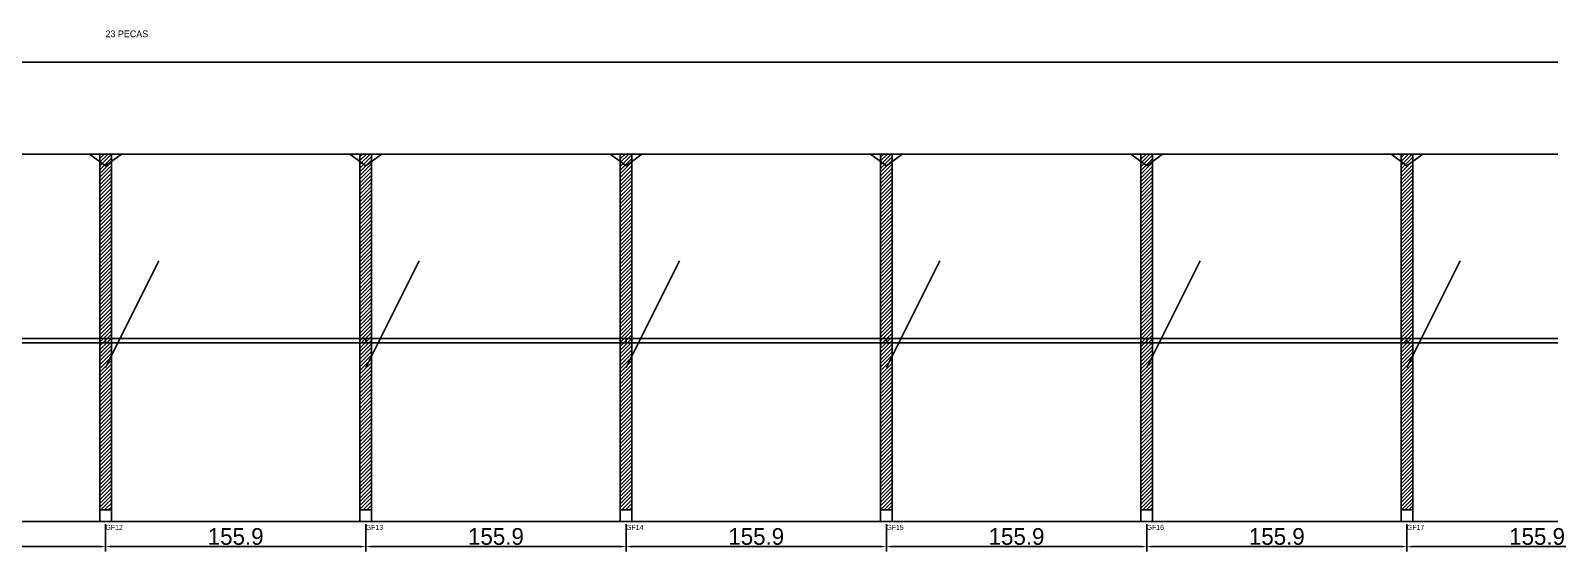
# Model space of a CAD drawing. Header units: metres. Extents: x -30 to 3520, y -25 to 308.
# Drawn here: x 1700 to 2610, y -25 to 287 of the extents above; entities that cross this region are included whole.
import ezdxf

# ---------------------------------------------------------------- set-up
doc = ezdxf.new("R2010")
doc.units = ezdxf.units.M
for name, color, linetype in [('BARRA_ANCORAGEM', 1, 'Continuous'), ('COTA', 241, 'Continuous'), ('GARFOS OK', 3, 'Continuous'), ('NOME DA VIGA', 6, 'Continuous'), ('SARR_7x7', 40, 'Continuous'), ('TIRAS REESCORAMENTO', 252, 'Continuous'), ('VIGAS', 3, 'Continuous')]:
    doc.layers.add(name, color=color, linetype=linetype)
doc.dimstyles.new('EZ DXF', dxfattribs={"dimtxt": 10, "dimasz": 3.5, "dimexe": 3, "dimexo": 1.5, "dimgap": 1, "dimtad": 1, "dimdec": 1, "dimdsep": 46, "dimcen": 2.5, "dimazin": 3, "dimtfac": 1, "dimtmove": 0, "dimatfit": 3})

msp = doc.modelspace()

# ---------------------------------------------------------------- hatches: boundary and pattern name
at = {"layer": 'COTA'}
h = msp.add_hatch(dxfattribs=at)
h.set_pattern_fill('ANSI31', scale=0.5)
h.paths.add_polyline_path([(1741.5, 0), (1748.5, 0), (1748.5, 213), (1741.5, 213)])
h = msp.add_hatch(dxfattribs=at)
h.set_pattern_fill('ANSI31', scale=0.5)
h.paths.add_polyline_path([(1897.41, 0), (1904.41, 0), (1904.41, 213), (1897.41, 213)])
h = msp.add_hatch(dxfattribs=at)
h.set_pattern_fill('ANSI31', scale=0.5)
h.paths.add_polyline_path([(2053.32, 0), (2060.32, 0), (2060.32, 213), (2053.32, 213)])
h = msp.add_hatch(dxfattribs=at)
h.set_pattern_fill('ANSI31', scale=0.5)
h.paths.add_polyline_path([(2209.23, 0), (2216.23, 0), (2216.23, 213), (2209.23, 213)])
h = msp.add_hatch(dxfattribs=at)
h.set_pattern_fill('ANSI31', scale=0.5)
h.paths.add_polyline_path([(2365.14, 0), (2372.14, 0), (2372.14, 213), (2365.14, 213)])
h = msp.add_hatch(dxfattribs=at)
h.set_pattern_fill('ANSI31', scale=0.5)
h.paths.add_polyline_path([(2521.05, 0), (2528.05, 0), (2528.05, 213), (2521.05, 213)])

# ---------------------------------------------------------------- linework, layer by layer
at = {"layer": 'BARRA_ANCORAGEM'}
for p, q in [((1745, 85.2), (1776.95, 149.1)), ((1900.91, 85.2), (1932.86, 149.1)), ((2056.82, 85.2), (2088.77, 149.1)), ((2212.73, 85.2), (2244.68, 149.1)), ((2368.64, 85.2), (2400.59, 149.1)), ((2524.55, 85.2), (2556.5, 149.1))]:
    msp.add_line(p, q, dxfattribs=at)
at = {"layer": 'GARFOS OK'}
for p, q in [((1745, 206), (1735.5, 213)), ((1735.5, 213), (1754.5, 213)), ((1745, 206), (1754.5, 213)), ((1900.91, 206), (1891.41, 213)), ((1891.41, 213), (1910.41, 213)), ((1900.91, 206), (1910.41, 213)), ((2056.82, 206), (2047.32, 213)), ((2047.32, 213), (2066.32, 213)), ((2056.82, 206), (2066.32, 213)), ((2212.73, 206), (2203.23, 213)), ((2203.23, 213), (2222.23, 213)), ((2212.73, 206), (2222.23, 213)), ((2368.64, 206), (2359.14, 213)), ((2359.14, 213), (2378.14, 213)), ((2368.64, 206), (2378.14, 213)), ((2524.55, 206), (2515.05, 213)), ((2515.05, 213), (2534.05, 213)), ((2524.55, 206), (2534.05, 213))]:
    msp.add_line(p, q, dxfattribs=at)
at = {"layer": 'GARFOS OK', "linetype": 'CONTINUOUS'}
msp.add_line((-30, -7), (3520, -7), dxfattribs=at)
at = {"layer": 'GARFOS OK'}
for points in [[(1741.5, 0), (1748.5, 0), (1748.5, 213), (1741.5, 213), (1741.5, 0)], [(1897.41, 0), (1904.41, 0), (1904.41, 213), (1897.41, 213), (1897.41, 0)], [(2053.32, 0), (2060.32, 0), (2060.32, 213), (2053.32, 213), (2053.32, 0)], [(2209.23, 0), (2216.23, 0), (2216.23, 213), (2209.23, 213), (2209.23, 0)], [(2365.14, 0), (2372.14, 0), (2372.14, 213), (2365.14, 213), (2365.14, 0)], [(2521.05, 0), (2528.05, 0), (2528.05, 213), (2521.05, 213), (2521.05, 0)]]:
    msp.add_lwpolyline(points, dxfattribs=at)
at = {"layer": 'SARR_7x7'}
for points in [[(1741.5, -7), (1748.5, -7), (1748.5, 0), (1741.5, 0), (1741.5, -7)], [(1897.41, -7), (1904.41, -7), (1904.41, 0), (1897.41, 0), (1897.41, -7)], [(2053.32, -7), (2060.32, -7), (2060.32, 0), (2053.32, 0), (2053.32, -7)], [(2209.23, -7), (2216.23, -7), (2216.23, 0), (2209.23, 0), (2209.23, -7)], [(2365.14, -7), (2372.14, -7), (2372.14, 0), (2365.14, 0), (2365.14, -7)], [(2521.05, -7), (2528.05, -7), (2528.05, 0), (2521.05, 0), (2521.05, -7)]]:
    msp.add_lwpolyline(points, dxfattribs=at)
at = {"layer": 'TIRAS REESCORAMENTO'}
for points in [[(1589.09, 100), (1745, 100), (1745, 102.5), (1589.09, 102.5), (1589.09, 100)], [(1745, 100), (1900.91, 100), (1900.91, 102.5), (1745, 102.5), (1745, 100)], [(1900.91, 100), (2056.82, 100), (2056.82, 102.5), (1900.91, 102.5), (1900.91, 100)], [(2056.82, 100), (2212.73, 100), (2212.73, 102.5), (2056.82, 102.5), (2056.82, 100)], [(2212.73, 100), (2368.64, 100), (2368.64, 102.5), (2212.73, 102.5), (2212.73, 100)], [(2368.64, 100), (2524.55, 100), (2524.55, 102.5), (2368.64, 102.5), (2368.64, 100)], [(2524.55, 100), (2680.45, 100), (2680.45, 102.5), (2524.55, 102.5), (2524.55, 100)]]:
    msp.add_lwpolyline(points, dxfattribs=at)
at = {"layer": 'VIGAS'}
msp.add_lwpolyline([(0, 213), (3490, 213), (3490, 268), (0, 268), (0, 213)], dxfattribs=at)

# ---------------------------------------------------------------- texts
at = {"layer": 'NOME DA VIGA'}
for s, height, p in [('23 PECAS', 4, (1745, 283)), ('GF12', 3, (1745, -12)), ('GF13', 3, (1900.91, -12)), ('GF14', 3, (2056.82, -12)), ('GF15', 3, (2212.73, -12)), ('GF16', 3, (2368.64, -12)), ('GF17', 3, (2524.55, -12))]:
    msp.add_text(s, height=height, dxfattribs=at).set_placement(p)

# ---------------------------------------------------------------- dimensions: what is measured, and where the dimension line sits
at = {"layer": 'COTA'}
for base, p1, p2 in [((1589.09, -22), (1589.09, -7), (1745, -7)), ((1745, -22), (1745, -7), (1900.91, -7)), ((1900.91, -22), (1900.91, -7), (2056.82, -7)), ((2056.82, -22), (2056.82, -7), (2212.73, -7)), ((2212.73, -22), (2212.73, -7), (2368.64, -7)), ((2368.64, -22), (2368.64, -7), (2524.55, -7)), ((2524.55, -22), (2524.55, -7), (2680.45, -7))]:
    msp.add_linear_dim(base=base, p1=p1, p2=p2, dimstyle='EZ DXF', dxfattribs=at).render()

doc.saveas('drawing.dxf')
